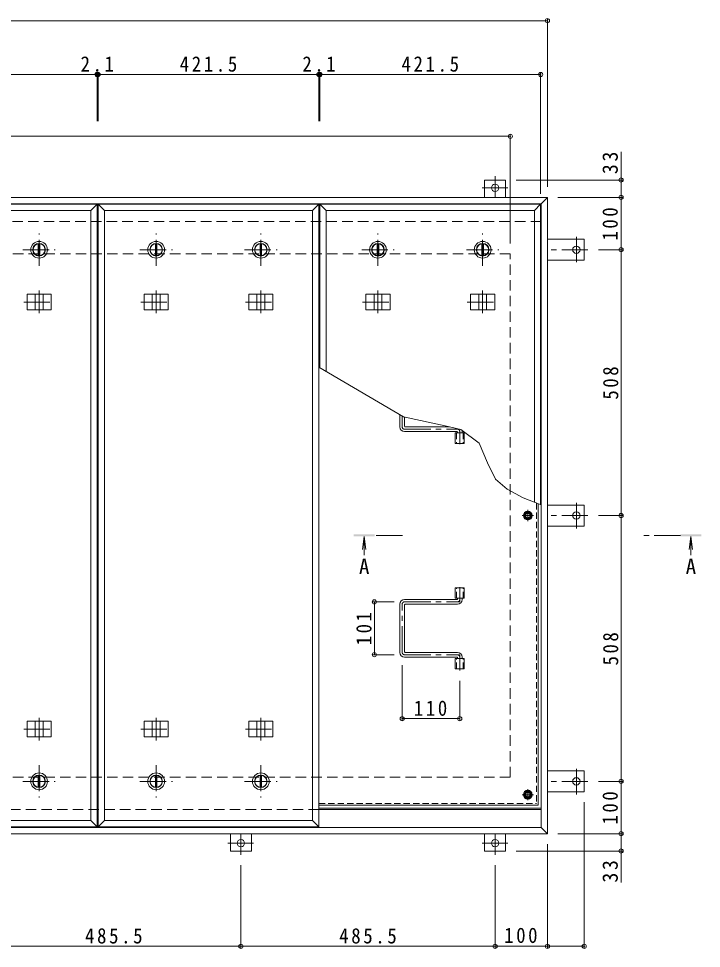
# Model space of a CAD drawing. Units: millimetres at full size, sheet at 1:10. Extents: x -2685 to 2799, y -1962 to 1857.
# Drawn here: x -1273 to 32, y -346 to 1431 of the extents above; entities that cross this region are included whole.
import ezdxf
from ezdxf.enums import TextEntityAlignment as Align

# ---------------------------------------------------------------- set-up
doc = ezdxf.new("R2010")
doc.units = ezdxf.units.MM
doc.header["$LTSCALE"] = 10
doc.header["$PDMODE"] = 32
doc.header["$PDSIZE"] = 8
for name, pattern in [('CHAIN1', [8, 5, -1, 1, -1]), ('DASHED1', [1.8, 1.2, -0.6]), ('DASHED2', [3, 2, -1])]:
    doc.linetypes.add(name, pattern=pattern)
for name, color, linetype, lineweight in [('0-1_躯体', 2, 'DASHED2', 9), ('0-2_仕上', 4, 'Continuous', 9), ('0-3_建具', 4, 'Continuous', 9), ('0-5_寸法', 7, 'Continuous', 9), ('0-6_ハッチ', 6, 'Continuous', 9), ('0-7', 5, 'Continuous', 5), ('0-A', 3, 'CHAIN1', 9), ('0-B', 2, 'Continuous', 9), ('0-C', 2, 'Continuous', 9), ('0-E', 3, 'Continuous', 9), ('0-F', 7, 'Continuous', 9)]:
    doc.layers.add(name, color=color, linetype=linetype, lineweight=lineweight)
doc.styles.add('ＭＳ ゴシック', font='')
doc.styles.get('ＭＳ ゴシック').set_extended_font_data('MS Gothic')

msp = doc.modelspace()

# ---------------------------------------------------------------- linework, layer by layer
at = {"layer": '0-1_躯体'}
for p, q in [((-274.54, 1042.92), (-2392.54, 1042.92)), ((-2333.54, 980.92), (-333.54, 980.92)), ((-333.54, -19.08), (-333.54, 980.92)), ((-2333.54, -19.08), (-333.54, -19.08)), ((-699.17, -81.08), (-2392.54, -81.08))]:
    msp.add_line(p, q, dxfattribs=at)
at = {"layer": '0-1_躯体', "linetype": 'Continuous'}
msp.add_line((-274.54, -81.08), (-699.17, -81.08), dxfattribs=at)
at = {"layer": '0-2_仕上'}
for p, q in [((-1122.79, -114.08), (-1122.79, 1075.92)), ((-1120.67, -114.08), (-1120.67, 1075.92)), ((-699.17, -114.08), (-699.17, 1075.92)), ((-697.04, 763.07), (-697.04, 1075.92)), ((-275.54, 501.69), (-275.54, 1075.92)), ((-1134.79, -102.08), (-1134.79, 1063.92)), ((-1108.67, -102.08), (-1108.67, 1063.92)), ((-711.17, -102.08), (-711.17, 1063.92)), ((-685.04, 756.02), (-685.04, 1063.92)), ((-287.54, 506.34), (-287.54, 1063.92)), ((-612.54, 440.91), (-615.81, 416.12)), ((-612.54, 440.91), (-612.54, 405.3)), ((-612.54, 440.91), (-609.28, 416.12)), ((11.52, 440.91), (8.25, 416.12)), ((11.52, 440.91), (14.78, 416.12)), ((11.52, 440.91), (11.52, 405.3))]:
    msp.add_line(p, q, dxfattribs=at)
at = {"layer": '0-2_仕上', "color": 3}
for p, q in [((-438.69, 638.92), (-438.69, 618.92)), ((-438.69, 638.92), (-421.39, 638.92)), ((-421.39, 638.92), (-421.39, 618.92)), ((-438.69, 618.92), (-421.39, 618.92)), ((-438.69, 322.92), (-438.69, 342.92)), ((-438.69, 342.92), (-421.39, 342.92)), ((-421.39, 322.92), (-421.39, 342.92)), ((-438.69, 322.92), (-421.39, 322.92)), ((-438.69, 187.92), (-438.69, 207.92)), ((-438.69, 207.92), (-421.39, 207.92)), ((-421.39, 187.92), (-421.39, 207.92)), ((-438.69, 187.92), (-421.39, 187.92))]:
    msp.add_line(p, q, dxfattribs=at)
at = {"layer": '0-2_仕上', "color": 3, "linetype": 'DASHED1'}
for p, q in [((-436.39, 638.92), (-436.39, 618.92)), ((-423.69, 638.92), (-423.69, 618.92)), ((-436.39, 322.92), (-436.39, 342.92)), ((-423.69, 322.92), (-423.69, 342.92)), ((-436.39, 187.92), (-436.39, 207.92)), ((-423.69, 187.92), (-423.69, 207.92))]:
    msp.add_line(p, q, dxfattribs=at)
at = {"layer": '0-2_仕上', "linetype": 'CHAIN1'}
for p, q in [((-539.63, 442.91), (-592.54, 442.91)), ((-8.48, 442.91), (-85.86, 442.91))]:
    msp.add_line(p, q, dxfattribs=at)
at = {"layer": '0-2_仕上'}
for points in [[(-1532.29, 1063.92), (-1544.29, 1075.92), (-1122.79, 1075.92)], [(-1532.29, 1063.92), (-1134.79, 1063.92), (-1122.79, 1075.92)], [(-1108.67, 1063.92), (-1120.67, 1075.92), (-699.17, 1075.92)], [(-1108.67, 1063.92), (-711.17, 1063.92), (-699.17, 1075.92)], [(-685.04, 1063.92), (-697.04, 1075.92), (-275.54, 1075.92)], [(-685.04, 1063.92), (-287.54, 1063.92), (-275.54, 1075.92)], [(-1532.29, -102.08), (-1544.29, -114.08), (-1122.79, -114.08)], [(-1532.29, -102.08), (-1134.79, -102.08), (-1122.79, -114.08)], [(-1108.67, -102.08), (-1120.67, -114.08), (-699.17, -114.08)], [(-1108.67, -102.08), (-711.17, -102.08), (-699.17, -114.08)]]:
    msp.add_lwpolyline(points, dxfattribs=at)
for points in [[(-632.54, 440.91), (-632.54, 444.91), (-592.54, 440.91), (-592.54, 444.91)], [(31.52, 440.91), (31.52, 444.91), (-8.48, 440.91), (-8.48, 444.91)]]:
    msp.add_solid(points, dxfattribs=at)
at = {"layer": '0-3_建具', "color": 2}
for p, q in [((-262.54, 1088.92), (-2404.54, 1088.92)), ((-262.54, 1088.92), (-274.54, 1076.92)), ((-262.54, -127.08), (-262.54, 1088.92)), ((-274.54, 1076.92), (-2392.54, 1076.92)), ((-274.54, -115.08), (-274.54, 1076.92)), ((-274.54, -81.08), (-699.17, -81.08)), ((-274.54, -115.08), (-2392.54, -115.08)), ((-262.54, -127.08), (-274.54, -115.08)), ((-262.54, -127.08), (-2404.54, -127.08))]:
    msp.add_line(p, q, dxfattribs=at)
at = {"layer": '0-3_建具', "linetype": 'CHAIN1'}
for p, q in [((-1233.54, 911.04), (-1233.54, 867.8)), ((-1009.92, 911.04), (-1009.92, 867.8)), ((-809.92, 911.04), (-809.92, 867.8)), ((-586.29, 911.04), (-586.29, 867.8)), ((-386.29, 911.04), (-386.29, 867.8)), ((-1262.95, 888.92), (-1204.13, 888.92)), ((-1039.33, 888.92), (-980.51, 888.92)), ((-839.33, 888.92), (-780.51, 888.92)), ((-615.7, 888.92), (-556.88, 888.92)), ((-415.7, 888.92), (-356.88, 888.92)), ((-1233.54, 50.81), (-1233.54, 94.04)), ((-1009.92, 50.81), (-1009.92, 94.04)), ((-809.92, 50.81), (-809.92, 94.04)), ((-1262.95, 72.92), (-1204.13, 72.92)), ((-1039.33, 72.92), (-980.51, 72.92)), ((-839.33, 72.92), (-780.51, 72.92))]:
    msp.add_line(p, q, dxfattribs=at)
at = {"layer": '0-3_建具'}
for p, q in [((-1256.63, 903.92), (-1256.63, 873.92)), ((-1256.63, 903.92), (-1210.46, 903.92)), ((-1241.04, 903.92), (-1241.04, 873.92)), ((-1226.04, 903.92), (-1226.04, 873.92)), ((-1210.46, 903.92), (-1210.46, 873.92)), ((-1033.01, 903.92), (-1033.01, 873.92)), ((-1033.01, 903.92), (-986.83, 903.92)), ((-1017.42, 903.92), (-1017.42, 873.92)), ((-1002.42, 903.92), (-1002.42, 873.92)), ((-986.83, 903.92), (-986.83, 873.92)), ((-833.01, 903.92), (-833.01, 873.92)), ((-833.01, 903.92), (-786.83, 903.92)), ((-817.42, 903.92), (-817.42, 873.92)), ((-802.42, 903.92), (-802.42, 873.92)), ((-786.83, 903.92), (-786.83, 873.92)), ((-609.38, 903.92), (-609.38, 873.92)), ((-609.38, 903.92), (-563.21, 903.92)), ((-593.79, 903.92), (-593.79, 873.92)), ((-578.79, 903.92), (-578.79, 873.92)), ((-563.21, 903.92), (-563.21, 873.92)), ((-409.38, 903.92), (-409.38, 873.92)), ((-409.38, 903.92), (-363.21, 903.92)), ((-393.79, 903.92), (-393.79, 873.92)), ((-378.79, 903.92), (-378.79, 873.92)), ((-363.21, 903.92), (-363.21, 873.92)), ((-1256.63, 873.92), (-1210.46, 873.92)), ((-1033.01, 873.92), (-986.83, 873.92)), ((-833.01, 873.92), (-786.83, 873.92)), ((-609.38, 873.92), (-563.21, 873.92)), ((-409.38, 873.92), (-363.21, 873.92)), ((-1256.63, 57.92), (-1256.63, 87.92)), ((-1256.63, 87.92), (-1210.46, 87.92)), ((-1241.04, 57.92), (-1241.04, 87.92)), ((-1226.04, 57.92), (-1226.04, 87.92)), ((-1210.46, 57.92), (-1210.46, 87.92)), ((-1033.01, 57.92), (-1033.01, 87.92)), ((-1033.01, 87.92), (-986.83, 87.92)), ((-1017.42, 57.92), (-1017.42, 87.92)), ((-1002.42, 57.92), (-1002.42, 87.92)), ((-986.83, 57.92), (-986.83, 87.92)), ((-833.01, 57.92), (-833.01, 87.92)), ((-833.01, 87.92), (-786.83, 87.92)), ((-817.42, 57.92), (-817.42, 87.92)), ((-802.42, 57.92), (-802.42, 87.92)), ((-786.83, 57.92), (-786.83, 87.92)), ((-1256.63, 57.92), (-1210.46, 57.92)), ((-1033.01, 57.92), (-986.83, 57.92)), ((-833.01, 57.92), (-786.83, 57.92))]:
    msp.add_line(p, q, dxfattribs=at)
at = {"layer": '0-5_寸法'}
for p, q in [((-121.82, 1122.12), (-121.82, 1175.88)), ((-121.82, -160.28), (-121.82, -220.62))]:
    msp.add_line(p, q, dxfattribs=at)
msp.add_lwpolyline([(-274.54, 501.31), (-309.09, 514.68), (-339.32, 531.1), (-361.89, 550.34), (-377.24, 581.79), (-393.06, 619.25), (-428.02, 645.47), (-457.99, 652.13), (-537.43, 669.25), (-699.17, 764.32)], dxfattribs=at)
at = {"layer": '0-6_ハッチ'}
for p, q in [((-544.54, 673.43), (-544.54, 650.42)), ((-535.54, 668.84), (-535.54, 651.42)), ((-435.54, 641.42), (-535.54, 641.42)), ((-534.54, 650.42), (-450.3, 650.42)), ((-434.54, 640.42), (-434.54, 638.92)), ((-425.54, 641.42), (-425.54, 638.92)), ((-435.54, 320.42), (-535.54, 320.42)), ((-434.54, 321.42), (-434.54, 322.92)), ((-425.54, 320.42), (-425.54, 322.92)), ((-544.54, 219.42), (-544.54, 311.42)), ((-535.54, 220.42), (-535.54, 310.42)), ((-534.54, 311.42), (-434.54, 311.42)), ((-534.54, 219.42), (-434.54, 219.42)), ((-435.54, 210.42), (-535.54, 210.42)), ((-434.54, 209.42), (-434.54, 207.92)), ((-425.54, 210.42), (-425.54, 207.92)), ((-699.17, -78.08), (-274.54, -78.08)), ((-699.17, -81.08), (-274.54, -81.08))]:
    msp.add_line(p, q, dxfattribs=at)
at = {"layer": '0-6_ハッチ', "linetype": 'CHAIN1'}
for p, q in [((-540.04, 670.78), (-540.04, 650.43)), ((-535.53, 645.92), (-434.52, 645.92)), ((-430.04, 617.54), (-430.04, 641.45)), ((-430.04, 344.3), (-430.04, 315.92)), ((-540.04, 219.43), (-540.04, 311.41)), ((-535.53, 315.92), (-430.04, 315.92)), ((-535.53, 214.92), (-430.04, 214.92)), ((-430.04, 185.04), (-430.04, 214.92))]:
    msp.add_line(p, q, dxfattribs=at)
at = {"layer": '0-6_ハッチ'}
for centre, radius, start, end in [((-535.54, 650.42), 9, 180, 270), ((-534.54, 651.42), 1, 180, 270), ((-435.54, 640.42), 1, 0, 90), ((-434.54, 641.42), 9, 0, 15.75917), ((-535.54, 311.42), 9, 90, 180), ((-435.54, 321.42), 1, 270, 0), ((-434.54, 320.42), 9, 270, 0), ((-534.54, 310.42), 1, 90, 180), ((-535.54, 219.42), 9, 180, 270), ((-534.54, 220.42), 1, 180, 270), ((-434.54, 210.42), 9, 0, 90), ((-435.54, 209.42), 1, 0, 90)]:
    msp.add_arc(centre, radius, start, end, dxfattribs=at)
at = {"layer": '0-6_ハッチ', "linetype": 'CHAIN1'}
for centre, radius, start, end in [((-535.53, 650.43), 4.51, 180, 270), ((-434.54, 641.42), 4.5, 360, 89.70431), ((-434.54, 320.42), 4.5, 270.29569, 0), ((-535.53, 311.41), 4.51, 90, 180), ((-535.53, 219.43), 4.51, 180, 270), ((-434.54, 210.42), 4.5, 0, 89.70431)]:
    msp.add_arc(centre, radius, start, end, dxfattribs=at)
at = {"layer": '0-7'}
for centre, radius in [((-300.04, 480.92), 5), ((-300.04, 480.92), 4.19), ((-300.04, -52.58), 5), ((-300.04, -52.58), 4.19)]:
    msp.add_circle(centre, radius, dxfattribs=at)
at = {"layer": '0-A', "linetype": 'DASHED1'}
for p in [(-283.24, 504.68), (-699.17, -69.38)]:
    msp.add_line(p, (-283.24, -69.38), dxfattribs=at)
at = {"layer": '0-A', "linetype": 'Continuous'}
for q in [(-280.04, 503.44), (-699.17, -72.58)]:
    msp.add_line((-280.04, -72.58), q, dxfattribs=at)
at = {"layer": '0-A'}
for p, q in [((-289.36, 480.92), (-310.72, 480.92)), ((-300.04, 470.24), (-300.04, 491.6)), ((-289.36, -52.58), (-310.72, -52.58)), ((-300.04, -63.26), (-300.04, -41.9))]:
    msp.add_line(p, q, dxfattribs=at)
at = {"layer": '0-B'}
for p, q in [((-307.54, 480.92), (-303.79, 487.42)), ((-303.79, 487.42), (-296.3, 487.42)), ((-292.54, 480.92), (-296.3, 487.42)), ((-292.54, 480.92), (-296.3, 474.42)), ((-307.54, -52.58), (-303.79, -46.08)), ((-303.79, -46.08), (-296.3, -46.08)), ((-292.54, -52.58), (-296.3, -46.08)), ((-292.54, -52.58), (-296.3, -59.08))]:
    msp.add_line(p, q, dxfattribs=at)
for points in [[(-307.54, 480.92), (-303.79, 474.42), (-296.3, 474.42)], [(-307.54, -52.58), (-303.79, -59.08), (-296.3, -59.08)]]:
    msp.add_lwpolyline(points, dxfattribs=at)
for centre, radius in [((-300.04, 480.92), 8.5), ((-300.04, 480.92), 6.5), ((-300.04, -52.58), 8.5), ((-300.04, -52.58), 6.5)]:
    msp.add_circle(centre, radius, dxfattribs=at)
at = {"layer": '0-C', "linetype": 'CHAIN1'}
for p, q in [((-1233.54, 957.92), (-1233.54, 1019.92)), ((-1009.92, 957.92), (-1009.92, 1019.92)), ((-809.92, 957.92), (-809.92, 1019.92)), ((-586.29, 957.92), (-586.29, 1019.92)), ((-386.29, 957.92), (-386.29, 1019.92)), ((-1264.54, 988.92), (-1202.54, 988.92)), ((-1040.92, 988.92), (-978.92, 988.92)), ((-840.92, 988.92), (-778.92, 988.92)), ((-617.29, 988.92), (-555.29, 988.92)), ((-417.29, 988.92), (-355.29, 988.92)), ((-1233.54, 3.92), (-1233.54, -58.08)), ((-1009.92, 3.92), (-1009.92, -58.08)), ((-809.92, 3.92), (-809.92, -58.08)), ((-1264.54, -27.08), (-1202.54, -27.08)), ((-1040.92, -27.08), (-978.92, -27.08)), ((-840.92, -27.08), (-778.92, -27.08))]:
    msp.add_line(p, q, dxfattribs=at)
at = {"layer": '0-C'}
for p, q in [((-1235.04, 1000.33), (-1235.04, 977.52)), ((-1232.04, 1000.33), (-1232.04, 977.52)), ((-1011.42, 1000.33), (-1011.42, 977.52)), ((-1008.42, 1000.33), (-1008.42, 977.52)), ((-811.42, 1000.33), (-811.42, 977.52)), ((-808.42, 1000.33), (-808.42, 977.52)), ((-587.79, 1000.33), (-587.79, 977.52)), ((-584.79, 1000.33), (-584.79, 977.52)), ((-387.79, 1000.33), (-387.79, 977.52)), ((-384.79, 1000.33), (-384.79, 977.52)), ((-1235.04, -38.48), (-1235.04, -15.67)), ((-1232.04, -38.48), (-1232.04, -15.67)), ((-1011.42, -38.48), (-1011.42, -15.67)), ((-1008.42, -38.48), (-1008.42, -15.67)), ((-811.42, -38.48), (-811.42, -15.67)), ((-808.42, -38.48), (-808.42, -15.67))]:
    msp.add_line(p, q, dxfattribs=at)
for centre, radius in [((-1233.54, 988.92), 16), ((-1233.54, 988.92), 12), ((-1233.54, 988.92), 11.5), ((-1009.92, 988.92), 16), ((-1009.92, 988.92), 12), ((-1009.92, 988.92), 11.5), ((-809.92, 988.92), 16), ((-809.92, 988.92), 12), ((-809.92, 988.92), 11.5), ((-586.29, 988.92), 16), ((-586.29, 988.92), 12), ((-586.29, 988.92), 11.5), ((-386.29, 988.92), 16), ((-386.29, 988.92), 12), ((-386.29, 988.92), 11.5), ((-1233.54, -27.08), 16), ((-1233.54, -27.08), 12), ((-1233.54, -27.08), 11.5), ((-1009.92, -27.08), 16), ((-1009.92, -27.08), 12), ((-1009.92, -27.08), 11.5), ((-809.92, -27.08), 16), ((-809.92, -27.08), 12), ((-809.92, -27.08), 11.5)]:
    msp.add_circle(centre, radius, dxfattribs=at)
at = {"layer": '0-E'}
for p, q in [((-382.54, 1122.12), (-342.54, 1122.12)), ((-382.54, 1088.92), (-382.54, 1122.12)), ((-342.54, 1088.92), (-342.54, 1122.12)), ((-262.54, 1008.92), (-192.34, 1008.92)), ((-192.34, 1008.92), (-192.34, 968.92)), ((-262.54, 968.92), (-192.34, 968.92)), ((-262.54, 500.92), (-192.34, 500.92)), ((-192.34, 460.92), (-192.34, 500.92)), ((-262.54, 460.92), (-192.34, 460.92)), ((-262.54, -7.08), (-192.34, -7.08)), ((-192.34, -47.08), (-192.34, -7.08)), ((-262.54, -47.08), (-192.34, -47.08)), ((-868.04, -127.08), (-868.04, -160.28)), ((-828.04, -127.08), (-828.04, -160.28)), ((-382.54, -127.08), (-382.54, -160.28)), ((-342.54, -127.08), (-342.54, -160.28)), ((-868.04, -160.28), (-828.04, -160.28)), ((-382.54, -160.28), (-342.54, -160.28))]:
    msp.add_line(p, q, dxfattribs=at)
at = {"layer": '0-E', "linetype": 'CHAIN1'}
for p, q in [((-362.54, 1129.28), (-362.54, 1089.12)), ((-387.38, 1107.12), (-338.5, 1107.12)), ((-207.34, 1013.76), (-207.34, 964.88)), ((-185.18, 988.92), (-262.54, 988.92)), ((-207.34, 456.08), (-207.34, 504.97)), ((-185.18, 480.92), (-262.54, 480.92)), ((-207.34, -51.92), (-207.34, -3.03)), ((-185.18, -27.08), (-262.54, -27.08)), ((-848.04, -167.43), (-848.04, -127.28)), ((-362.54, -167.43), (-362.54, -127.28)), ((-872.88, -145.28), (-824, -145.28)), ((-387.38, -145.28), (-338.5, -145.28))]:
    msp.add_line(p, q, dxfattribs=at)
at = {"layer": '0-E'}
for centre in [(-362.54, 1107.12), (-207.34, 988.92), (-207.34, 480.92), (-207.34, -27.08), (-848.04, -145.28), (-362.54, -145.28)]:
    msp.add_circle(centre, 7, dxfattribs=at)
at = {"layer": '0-F'}
for p, q in [((-2404.54, 1426.64), (-262.54, 1426.64)), ((-262.54, 1429.64), (-262.54, 1108.92)), ((-1544.29, 1323.84), (-1122.79, 1323.84)), ((-1122.79, 1326.84), (-1122.79, 1234.54)), ((-1122.79, 1323.84), (-1120.67, 1323.84)), ((-1120.67, 1326.84), (-1120.67, 1234.54)), ((-1120.67, 1323.84), (-699.17, 1323.84)), ((-699.17, 1326.84), (-699.17, 1234.54)), ((-699.17, 1323.84), (-697.04, 1323.84)), ((-697.04, 1326.84), (-697.04, 1234.54)), ((-697.04, 1323.84), (-275.54, 1323.84)), ((-275.54, 1326.84), (-275.54, 1095.92)), ((-333.54, 1208.64), (-333.54, 1000.92)), ((-2333.54, 1205.64), (-333.54, 1205.64)), ((-118.82, 1122.12), (-322.54, 1122.12)), ((-121.82, 1088.92), (-121.82, 1122.12)), ((-118.82, 1088.92), (-242.54, 1088.92)), ((-121.82, 1088.92), (-121.82, 988.92)), ((-118.82, 988.92), (-165.18, 988.92)), ((-121.82, 480.92), (-121.82, 988.92)), ((-118.82, 480.92), (-165.18, 480.92)), ((-121.82, -27.08), (-121.82, 480.92)), ((-596.18, 315.92), (-555.53, 315.92)), ((-593.18, 315.92), (-593.18, 214.92)), ((-596.18, 214.92), (-555.53, 214.92)), ((-540.04, 89.77), (-540.04, 194.92)), ((-430.04, 89.77), (-430.04, 165.04)), ((-430.04, 92.77), (-540.04, 92.77)), ((-118.82, -27.08), (-165.18, -27.08)), ((-121.82, -27.08), (-121.82, -127.08)), ((-192.34, -345.32), (-192.34, -67.08)), ((-118.82, -127.08), (-242.54, -127.08)), ((-121.82, -127.08), (-121.82, -160.28)), ((-262.54, -345.32), (-262.54, -147.08)), ((-118.82, -160.28), (-322.54, -160.28)), ((-848.04, -345.32), (-848.04, -187.43)), ((-362.54, -345.32), (-362.54, -187.43)), ((-1333.54, -342.32), (-848.04, -342.32)), ((-848.04, -342.32), (-362.54, -342.32)), ((-362.54, -342.32), (-262.54, -342.32)), ((-262.54, -342.32), (-192.34, -342.32))]:
    msp.add_line(p, q, dxfattribs=at)
for p in [(-262.54, 1426.64), (-1122.79, 1323.84), (-1120.67, 1323.84), (-699.17, 1323.84), (-697.04, 1323.84), (-275.54, 1323.84), (-333.54, 1205.64), (-121.82, 1122.12), (-121.82, 1088.92), (-121.82, 988.92), (-121.82, 480.92), (-593.18, 315.92), (-593.18, 214.92), (-540.04, 92.77), (-430.04, 92.77), (-121.82, -27.08), (-121.82, -127.08), (-121.82, -160.28), (-848.04, -342.32), (-362.54, -342.32), (-262.54, -342.32), (-192.34, -342.32)]:
    msp.add_point(p, dxfattribs=at)

# ---------------------------------------------------------------- texts
at = {"layer": '0-5_寸法', "color": 2, "style": 'ＭＳ ゴシック'}
for p in [(-622.54, 360.21), (1.52, 360.21)]:
    msp.add_text('A', height=29.33, dxfattribs=at).set_placement(p, align=Align.BOTTOM_LEFT)
at = {"layer": '0-F', "color": 2, "char_height": 29.33, "attachment_point": 7, "style": 'ＭＳ ゴシック'}
for s, insert in [('\\T1.27;\\W0.9;2.1', (-1154.23, 1328.84)), ('\\T1.28;\\W0.9;421.5', (-964.92, 1328.84)), ('\\T1.27;\\W0.9;2.1', (-730.61, 1328.84)), ('\\T1.28;\\W0.9;421.5', (-541.29, 1328.84)), ('\\T1.27;\\W0.9;110', (-517.54, 97.77)), ('\\T1.28;\\W0.9;485.5', (-1145.79, -337.32)), ('\\T1.28;\\W0.9;485.5', (-660.29, -337.32)), ('\\T1.27;\\W0.9;100', (-345.04, -336.32))]:
    msp.add_mtext(s, dxfattribs=dict(at, insert=insert))
at = {"layer": '0-F', "color": 2, "char_height": 29.33, "attachment_point": 7, "rotation": 90, "style": 'ＭＳ ゴシック'}
for s, insert in [('\\T1.27;\\W0.95;33', (-127.82, 1133.38)), ('\\T1.27;\\W0.9;100', (-127.82, 1006.42)), ('\\T1.27;\\W0.9;508', (-126.82, 702.42)), ('\\T1.27;\\W0.9;101', (-598.18, 232.92)), ('\\T1.27;\\W0.9;508', (-126.82, 194.42)), ('\\T1.27;\\W0.9;100', (-127.82, -109.58)), ('\\T1.27;\\W0.95;33', (-127.82, -220.62))]:
    msp.add_mtext(s, dxfattribs=dict(at, insert=insert))

doc.saveas('drawing.dxf')
